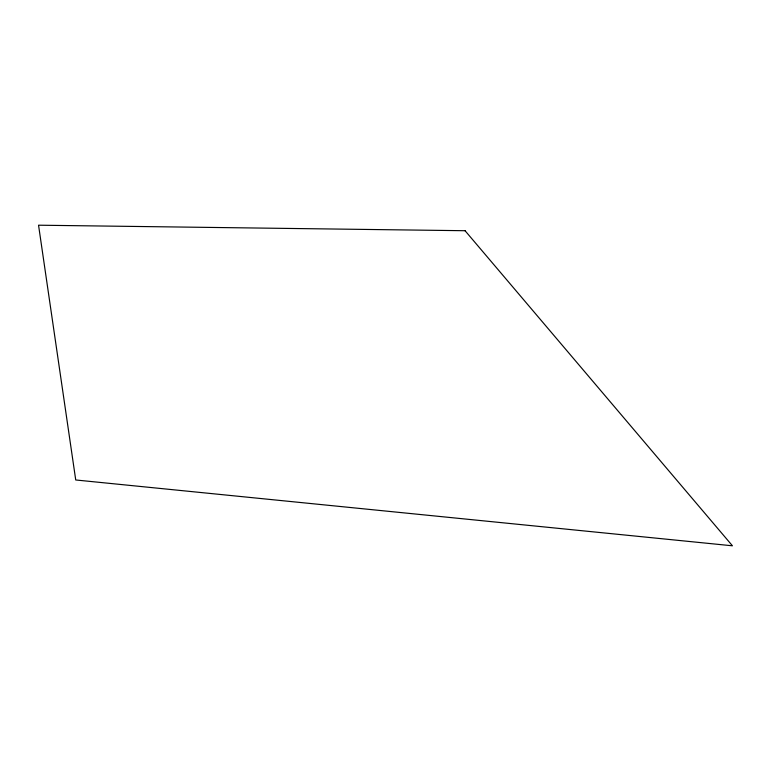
<?xml version="1.0" encoding="UTF-8"?>
<svg xmlns="http://www.w3.org/2000/svg" width="771" height="771" viewBox="0 0 771 771"><rect width="100%" height="100%" fill="white"/><g stroke="black" fill="none" stroke-linecap="round" stroke-linejoin="round"><path stroke-width="1.16" d="M465.067 230.722L38.55 225.199L75.731 479.976L732.45 545.801L465.067 230.722"/></g></svg>
